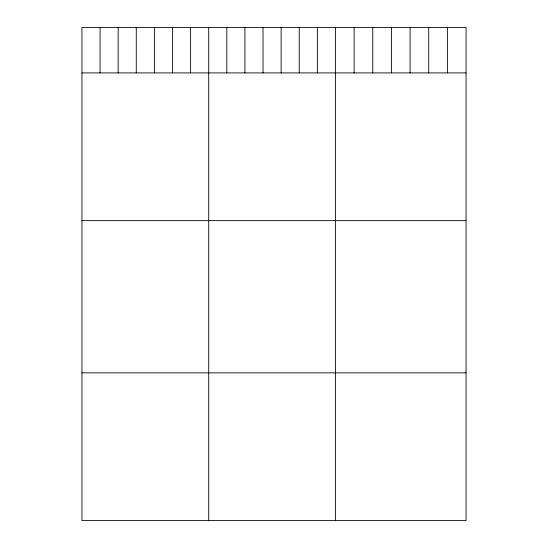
<?xml version="1.0" encoding="UTF-8"?>
<svg xmlns="http://www.w3.org/2000/svg" width="548" height="548" viewBox="0 0 548 548"><rect width="100%" height="100%" fill="white"/><g stroke="black" fill="none" stroke-linecap="round" stroke-linejoin="round"><path stroke-width="0.82" d="M466.053 72.905L466.053 520.6L81.947 520.6L81.947 27.4L466.053 27.4L466.053 72.905L81.947 72.905M81.947 220.645L466.053 220.645M81.947 372.859L466.053 372.859M447.394 27.4L447.394 72.905M428.742 27.4L428.742 72.905M410.082 27.4L410.082 72.905M391.423 27.4L391.423 72.905M372.77 27.4L372.77 72.905M354.111 27.4L354.111 72.905M335.458 27.4L335.458 520.6M317.347 27.4L317.347 72.905M299.242 27.4L299.242 72.905M281.131 27.4L281.131 72.905M263.026 27.4L263.026 72.905M244.915 27.4L244.915 72.905M226.81 27.4L226.81 72.905M208.706 27.4L208.706 520.6M190.594 27.4L190.594 72.905M172.49 27.4L172.49 72.905M154.378 27.4L154.378 72.905M136.274 27.4L136.274 72.905M118.163 27.4L118.163 72.905M100.058 27.4L100.058 72.905"/></g></svg>
